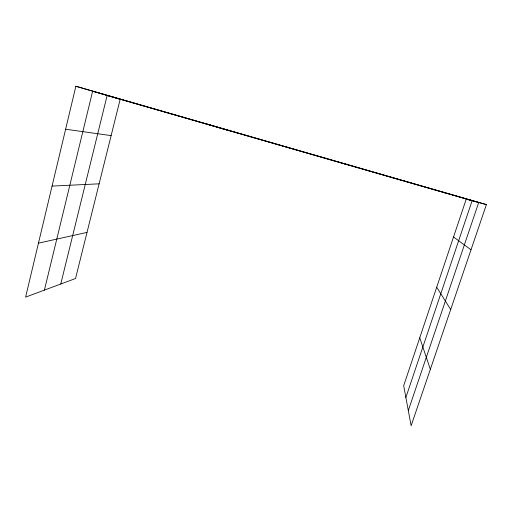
<?xml version="1.0" encoding="UTF-8"?>
<svg xmlns="http://www.w3.org/2000/svg" width="512" height="512" viewBox="0 0 512 512"><rect width="100%" height="100%" fill="white"/><g stroke="black" fill="none" stroke-linecap="round" stroke-linejoin="round"><path stroke-width="0.77" d="M75.872 86.246L25.6 297.12L75.526 278.515L120.179 99.302L75.872 86.246L486.4 204.595L411.13 425.754L403.686 385.702L466.246 199.085L486.4 204.595M44.41 290.112L92.64 91.187L478.714 202.496L408.307 410.56M60.762 284.019L107.149 95.462L472.122 200.691L405.869 397.453M38.464 243.155L87.014 232.403M52.07 186.093L99.117 183.827M65.626 129.229L111.13 135.616M204.307 123.27L229.382 130.79M343.693 163.456L346.931 164.685M453.542 236.986L471.008 249.811M436.698 287.232L450.688 309.53M419.75 337.786L430.336 369.325"/></g></svg>
